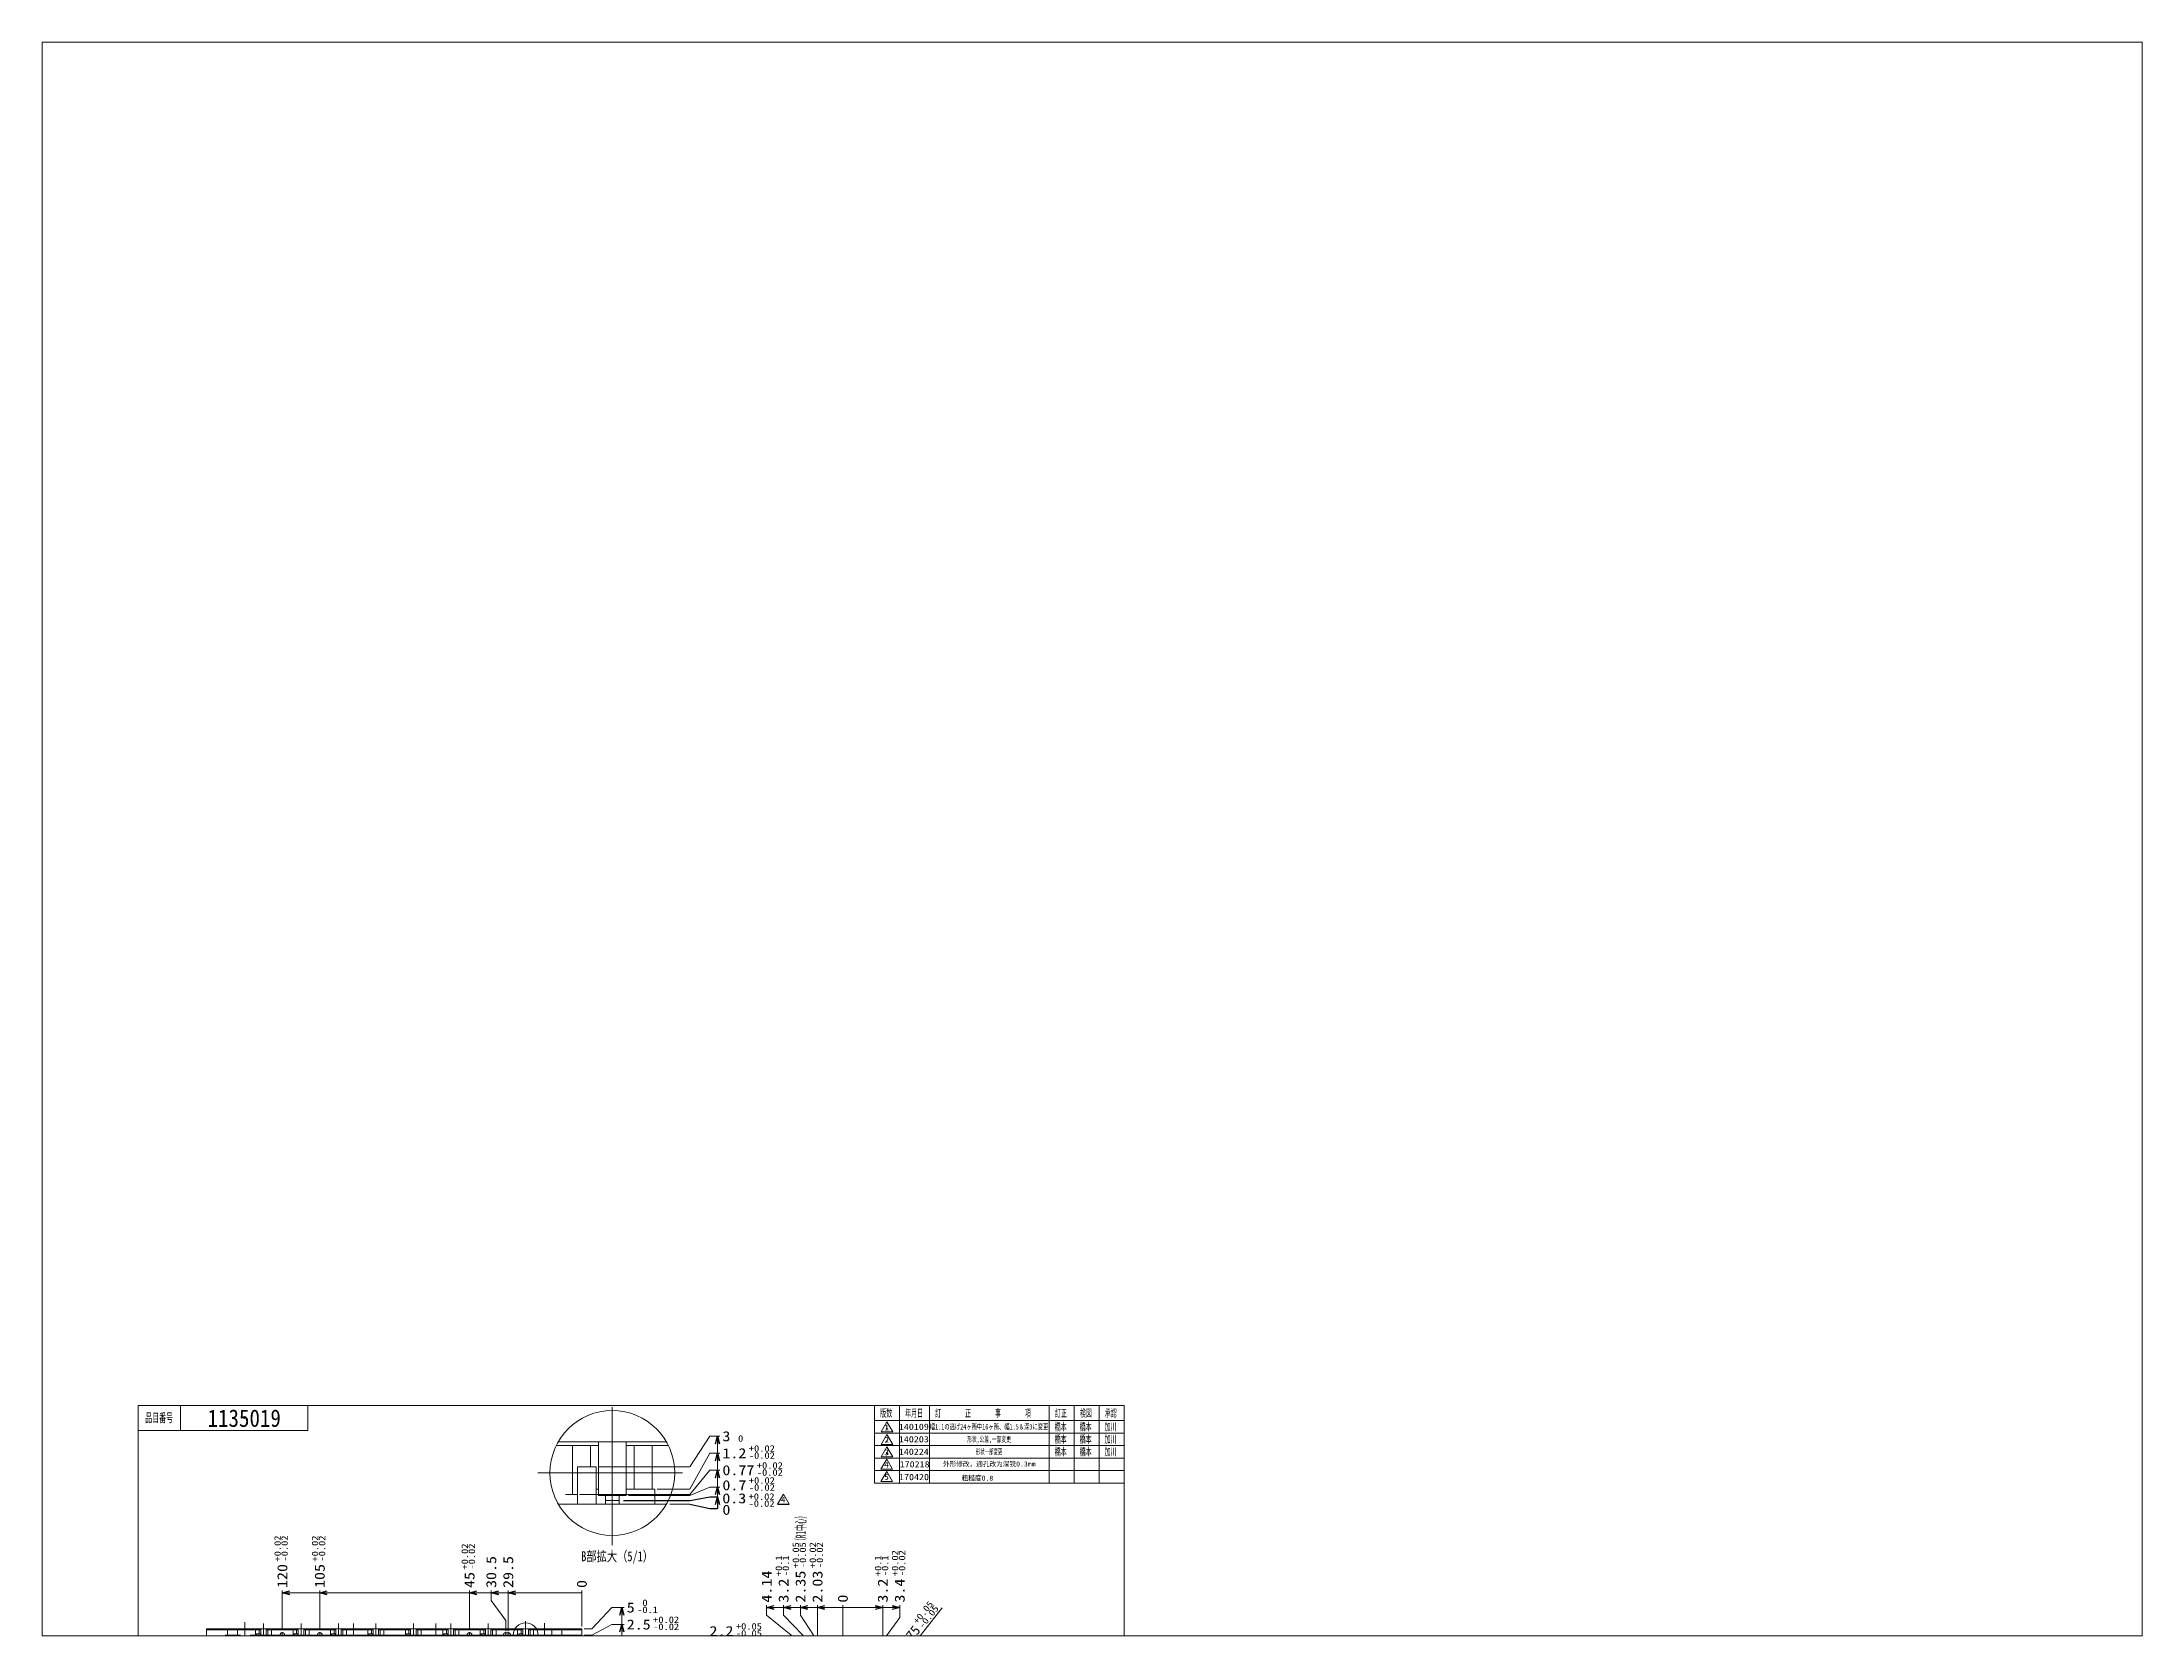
# Paper-space layout 'Layout1' of a CAD drawing. Header units: millimetres. Extents: x 26 to 231, y 20 to 176.
# The model-space entities are those that its viewports show. They can reach past a viewport. Long polylines and large blocks are cut down to what shows.
import ezdxf
from ezdxf.enums import TextEntityAlignment as Align

# ---------------------------------------------------------------- set-up
doc = ezdxf.new("R2010")
doc.units = ezdxf.units.MM
doc.header["$LTSCALE"] = 0.25
doc.header["$PDSIZE"] = 1
doc.linetypes.add('CENTER', pattern=[50.8, 31.75, -6.35, 6.35, -6.35])
doc.linetypes.add('DASHED2', pattern=[9.525, 6.35, -3.175])
for name, color, linetype in [('Layer0021', 7, 'Continuous'), ('Layer0048', 7, 'Continuous'), ('Layer0080', 7, 'Continuous'), ('Layer0208', 7, 'Continuous'), ('Layer0213', 7, 'Continuous'), ('Layer0224', 7, 'Continuous'), ('ZUWAKU', 7, 'Continuous')]:
    doc.layers.add(name, color=color, linetype=linetype)
doc.styles.add('dcStyle0', font='', dxfattribs={"width": 0.616})
doc.styles.add('dcStyle1', font='', dxfattribs={"width": 0.952381})
doc.styles.add('dcStyle2', font='', dxfattribs={"width": 0.462})
doc.styles.get('dcStyle0').set_extended_font_data('SimSun')
doc.styles.get('dcStyle1').set_extended_font_data('SimSun')
doc.styles.get('dcStyle2').set_extended_font_data('SimSun')

# ---------------------------------------------------------------- blocks, each defined once
blk = doc.blocks.new('_OPEN30')
at = {"color": 0, "linetype": 'ByBlock', "lineweight": -2}
for p, q in [((-1, 0.267949), (0, 0)), ((0, 0), (-1, -0.267949)), ((0, 0), (-1, 0))]:
    blk.add_line(p, q, dxfattribs=at)

msp = doc.modelspace()

# ---------------------------------------------------------------- linework, layer by layer
at = {"color": 0, "linetype": 'Continuous', "lineweight": 13}
for p, q in [((-118.01, -323.42), (-118.01, -307.69)), ((-103.01, -308.69), (-118.01, -308.69)), ((-103.01, -323.42), (-103.01, -307.69)), ((-43.01, -308.69), (-103.01, -308.69)), ((-43.01, -323.42), (-43.01, -307.69)), ((-34.31, -308.69), (-43.01, -308.69)), ((-34.31, -311.69), (-34.31, -307.69)), ((-27.51, -308.69), (-34.31, -308.69)), ((-27.51, -324), (-27.51, -307.69)), ((1.99, -308.69), (-27.51, -308.69)), ((1.99, -322.12), (1.99, -307.69)), ((-28.51, -319.69), (-34.31, -311.69)), ((-28.51, -324), (-28.51, -319.69)), ((5.98, -323.12), (13.98, -314.52)), ((13.98, -314.52), (18.98, -314.52)), ((17.98, -321.32), (17.98, -314.52)), ((-126.61, -323.42), (-148.37, -323.42)), ((-140.01, -323.12), (-140.01, -328.12)), ((-135.98, -323.12), (-135.98, -328.12)), ((-133.01, -323.12), (-133.01, -328.12)), ((-128.29, -327.35), (-129.65, -327.35)), ((-128.71, -323.42), (-128.71, -327.35)), ((-128.29, -325.12), (-126.79, -325.12)), ((-128.29, -325.12), (-128.29, -328.12)), ((-127.26, -323.42), (-127.26, -325.12)), ((-126.79, -328.12), (-126.79, -325.12)), ((-126.61, -326.92), (-126.79, -326.92)), ((-126.61, -323.12), (-126.61, -327.42)), ((-124.41, -327.42), (-126.61, -327.42)), ((-126.06, -327.42), (-126.06, -328.12)), ((-124.96, -327.42), (-124.96, -328.12)), ((-124.41, -323.12), (-124.41, -327.42)), ((-111.61, -323.42), (-124.41, -323.42)), ((-122.11, -326.92), (-124.41, -326.92)), ((-123.76, -323.42), (-123.76, -326.92)), ((-122.31, -323.42), (-122.31, -326.92)), ((-122.11, -326.92), (-122.11, -328.12)), ((-118.1, -325.62), (-117.92, -325.62)), ((-118.01, -325.71), (-118.01, -325.53)), ((-113.29, -327.35), (-114.65, -327.35)), ((-113.71, -323.42), (-113.71, -327.35)), ((-113.29, -325.12), (-111.79, -325.12)), ((-113.29, -325.12), (-113.29, -328.12)), ((-112.26, -323.42), (-112.26, -325.12)), ((-111.79, -328.12), (-111.79, -325.12)), ((-111.61, -326.92), (-111.79, -326.92)), ((-111.61, -323.12), (-111.61, -327.42)), ((-109.41, -327.42), (-111.61, -327.42)), ((-111.06, -327.42), (-111.06, -328.12)), ((-109.96, -327.42), (-109.96, -328.12)), ((-109.41, -323.12), (-109.41, -327.42)), ((-96.61, -323.42), (-109.41, -323.42)), ((-107.11, -326.92), (-109.41, -326.92)), ((-108.76, -323.42), (-108.76, -326.92)), ((-107.31, -323.42), (-107.31, -326.92)), ((-107.11, -326.92), (-107.11, -328.12)), ((-103.1, -325.62), (-102.92, -325.62)), ((-103.01, -325.71), (-103.01, -325.53)), ((-98.29, -327.35), (-99.65, -327.35)), ((-98.71, -323.42), (-98.71, -327.35)), ((-98.29, -325.12), (-96.79, -325.12)), ((-98.29, -325.12), (-98.29, -328.12)), ((-97.26, -323.42), (-97.26, -325.12)), ((-96.79, -328.12), (-96.79, -325.12)), ((-96.61, -326.92), (-96.79, -326.92)), ((-96.61, -323.12), (-96.61, -327.42)), ((-94.41, -327.42), (-96.61, -327.42)), ((-96.06, -327.42), (-96.06, -328.12)), ((-94.96, -327.42), (-94.96, -328.12)), ((-94.41, -323.12), (-94.41, -327.42)), ((-81.61, -323.42), (-94.41, -323.42)), ((-92.11, -326.92), (-94.41, -326.92)), ((-93.76, -323.42), (-93.76, -326.92)), ((-92.31, -323.42), (-92.31, -326.92)), ((-92.11, -326.92), (-92.11, -328.12)), ((-83.29, -327.35), (-84.65, -327.35)), ((-83.71, -323.42), (-83.71, -327.35)), ((-83.29, -325.12), (-81.79, -325.12)), ((-83.29, -325.12), (-83.29, -328.12)), ((-82.26, -323.42), (-82.26, -325.12)), ((-81.79, -328.12), (-81.79, -325.12)), ((-81.61, -326.92), (-81.79, -326.92)), ((-81.61, -323.12), (-81.61, -327.42)), ((-79.41, -327.42), (-81.61, -327.42)), ((-81.06, -327.42), (-81.06, -328.12)), ((-79.96, -327.42), (-79.96, -328.12)), ((-79.41, -323.12), (-79.41, -327.42)), ((-66.61, -323.42), (-79.41, -323.42)), ((-77.11, -326.92), (-79.41, -326.92)), ((-78.76, -323.42), (-78.76, -326.92)), ((-77.31, -323.42), (-77.31, -326.92)), ((-77.11, -326.92), (-77.11, -328.12)), ((-68.29, -327.35), (-69.65, -327.35)), ((-68.71, -323.42), (-68.71, -327.35)), ((-68.29, -325.12), (-66.79, -325.12)), ((-68.29, -325.12), (-68.29, -328.12)), ((-67.26, -323.42), (-67.26, -325.12)), ((-66.79, -328.12), (-66.79, -325.12)), ((-66.61, -326.92), (-66.79, -326.92)), ((-66.61, -323.12), (-66.61, -327.42)), ((-64.41, -327.42), (-66.61, -327.42)), ((-66.06, -327.42), (-66.06, -328.12)), ((-64.96, -327.42), (-64.96, -328.12)), ((-64.41, -323.12), (-64.41, -327.42)), ((-51.61, -323.42), (-64.41, -323.42)), ((-62.11, -326.92), (-64.41, -326.92)), ((-63.76, -323.42), (-63.76, -326.92)), ((-62.31, -323.42), (-62.31, -326.92)), ((-62.11, -326.92), (-62.11, -328.12)), ((-53.29, -327.35), (-54.65, -327.35)), ((-53.71, -323.42), (-53.71, -327.35)), ((-53.29, -325.12), (-51.79, -325.12)), ((-53.29, -325.12), (-53.29, -328.12)), ((-52.26, -323.42), (-52.26, -325.12)), ((-51.79, -328.12), (-51.79, -325.12)), ((-51.61, -326.92), (-51.79, -326.92)), ((-51.61, -323.12), (-51.61, -327.42)), ((-49.41, -327.42), (-51.61, -327.42)), ((-51.06, -327.42), (-51.06, -328.12)), ((-49.96, -327.42), (-49.96, -328.12)), ((-49.41, -323.12), (-49.41, -327.42)), ((-36.61, -323.42), (-49.41, -323.42)), ((-47.11, -326.92), (-49.41, -326.92)), ((-48.76, -323.42), (-48.76, -326.92)), ((-47.31, -323.42), (-47.31, -326.92)), ((-47.11, -326.92), (-47.11, -328.12)), ((-38.29, -327.35), (-39.65, -327.35)), ((-38.71, -323.42), (-38.71, -327.35)), ((-38.29, -325.12), (-36.79, -325.12)), ((-38.29, -325.12), (-38.29, -328.12)), ((-37.26, -323.42), (-37.26, -325.12)), ((-36.79, -328.12), (-36.79, -325.12)), ((-36.61, -326.92), (-36.79, -326.92)), ((-36.61, -323.12), (-36.61, -327.42)), ((-34.41, -327.42), (-36.61, -327.42)), ((-36.06, -327.42), (-36.06, -328.12)), ((-34.96, -327.42), (-34.96, -328.12)), ((-34.41, -323.12), (-34.41, -327.42)), ((-21.61, -323.42), (-34.41, -323.42)), ((-32.11, -326.92), (-34.41, -326.92)), ((-33.76, -323.42), (-33.76, -326.92)), ((-32.31, -323.42), (-32.31, -326.92)), ((-32.11, -326.92), (-32.11, -328.12)), ((-28.67, -325.58), (-28.49, -325.58)), ((-28.58, -325.67), (-28.58, -325.49)), ((-23.29, -327.35), (-24.65, -327.35)), ((-23.71, -323.42), (-23.71, -327.35)), ((-23.29, -325.12), (-21.79, -325.12)), ((-23.29, -325.12), (-23.29, -328.12)), ((-22.26, -323.42), (-22.26, -325.12)), ((-21.79, -328.12), (-21.79, -325.12)), ((-21.61, -326.92), (-21.79, -326.92)), ((-21.61, -323.12), (-21.61, -327.42)), ((-19.41, -327.42), (-21.61, -327.42)), ((-21.06, -327.42), (-21.06, -328.12)), ((-19.96, -327.42), (-19.96, -328.12)), ((-19.41, -323.12), (-19.41, -327.42)), ((1.99, -323.42), (-19.41, -323.42)), ((-17.11, -326.92), (-19.41, -326.92)), ((-18.76, -323.42), (-18.76, -326.92)), ((-17.31, -323.42), (-17.31, -326.92)), ((-17.11, -326.92), (-17.11, -328.12)), ((-13.01, -328.12), (-13.01, -323.42)), ((-10.01, -328.12), (-10.01, -323.42)), ((-5.98, -328.12), (-5.98, -323.42)), ((2.99, -323.12), (5.98, -323.12)), ((2.99, -325.62), (5.98, -325.62)), ((2.99, -328.12), (18.98, -328.12)), ((5.98, -325.62), (13.98, -321.32)), ((13.98, -321.32), (18.98, -321.32)), ((17.98, -328.12), (17.98, -321.32)), ((-124.82, -336.73), (-120.1, -329.03)), ((-115.67, -345.5), (-105.16, -328.99)), ((-38.09, -344.7), (-30.36, -329.16))]:
    msp.add_line(p, q, dxfattribs=at)
at = {"color": 0, "linetype": 'CENTER', "lineweight": 13}
for p, q in [((-125.51, -320.93), (-125.51, -330.37)), ((-110.51, -320.93), (-110.51, -330.37)), ((-95.51, -320.93), (-95.51, -330.37)), ((-89.51, -320.93), (-89.51, -330.37)), ((-80.51, -320.93), (-80.51, -330.37)), ((-65.51, -320.93), (-65.51, -330.37)), ((-56.51, -320.93), (-56.51, -330.37)), ((-50.51, -320.93), (-50.51, -330.63)), ((-35.51, -320.93), (-35.51, -330.63)), ((-35.51, -320.93), (-35.51, -330.63)), ((-20.51, -320.93), (-20.51, -330.63))]:
    msp.add_line(p, q, dxfattribs=at)
at = {"color": 0, "linetype": 'Continuous', "lineweight": 13}
msp.add_circle((-20.51, -325.62), 5, dxfattribs=at)
at = {"layer": 'Layer0021', "color": 0, "linetype": 'CENTER', "lineweight": 13}
for p, q in [((-134.78, -325.62), (-140.87, -325.62)), ((-133.01, -330.37), (-133.01, -320.35)), ((-119.21, -325.62), (-116.81, -325.62)), ((-118.01, -324.42), (-118.01, -326.82)), ((-104.21, -325.62), (-101.81, -325.62)), ((-103.01, -326.82), (-103.01, -324.42)), ((-44.21, -325.62), (-41.81, -325.62)), ((-43.01, -326.82), (-43.01, -324.42)), ((-26.31, -325.62), (-29.71, -325.62)), ((-28.51, -324.42), (-28.51, -326.82)), ((-27.51, -324.42), (-27.51, -326.82)), ((-20.51, -330.24), (-20.51, -320)), ((-20.51, -321.67), (-20.51, -330.24)), ((-13.01, -330.24), (-13.01, -320.83))]:
    msp.add_line(p, q, dxfattribs=at)
at = {"layer": 'Layer0021', "color": 0, "linetype": 'Continuous', "lineweight": 13}
for p, q in [((-129.65, -327.35), (-129.65, -328.12)), ((-128.86, -327.35), (-128.86, -328.12)), ((-114.65, -327.35), (-114.65, -328.12)), ((-113.86, -327.35), (-113.86, -328.12)), ((-99.65, -327.35), (-99.65, -328.12)), ((-98.86, -327.35), (-98.86, -328.12)), ((-84.65, -327.35), (-84.65, -328.12)), ((-83.86, -327.35), (-83.86, -328.12)), ((-69.65, -327.35), (-69.65, -328.12)), ((-68.86, -327.35), (-68.86, -328.12)), ((-54.65, -327.35), (-54.65, -328.12)), ((-53.86, -327.35), (-53.86, -328.12)), ((-39.65, -327.35), (-39.65, -328.12)), ((-38.86, -327.35), (-38.86, -328.12)), ((-24.65, -327.35), (-24.65, -328.12)), ((-23.86, -327.35), (-23.86, -328.12))]:
    msp.add_line(p, q, dxfattribs=at)
at = {"layer": 'Layer0021', "color": 0, "linetype": 'DASHED2', "lineweight": 18}
for p, q in [((-27.51, -324.62), (-28.51, -324.62)), ((-27.51, -326.62), (-28.51, -326.62))]:
    msp.add_line(p, q, dxfattribs=at)
at = {"layer": 'Layer0021', "color": 0, "linetype": 'Continuous', "lineweight": 18}
for centre in [(-118.01, -325.62), (-103.01, -325.62), (-43.01, -325.62)]:
    msp.add_circle(centre, 1, dxfattribs=at)
at = {"layer": 'Layer0021', "color": 0, "linetype": 'DASHED2', "lineweight": 18}
for centre, start, end in [((-28.51, -325.62), 90, 270), ((-27.51, -325.62), 270, 90)]:
    msp.add_arc(centre, 1, start, end, dxfattribs=at)
at = {"layer": 'Layer0080', "color": 0, "linetype": 'Continuous', "lineweight": 13}
for p, q in [((1.99, -323.12), (-148.37, -323.12)), ((-148.37, -323.12), (-148.37, -328.12)), ((1.99, -328.12), (-148.37, -328.12)), ((-124.96, -327.82), (-126.06, -327.82)), ((-109.96, -327.82), (-111.06, -327.82)), ((-94.96, -327.82), (-96.06, -327.82)), ((-79.96, -327.82), (-81.06, -327.82)), ((-64.96, -327.82), (-66.06, -327.82)), ((-49.96, -327.82), (-51.06, -327.82)), ((-34.96, -327.82), (-36.06, -327.82)), ((-19.96, -327.82), (-21.06, -327.82)), ((1.99, -323.12), (1.99, -328.12))]:
    msp.add_line(p, q, dxfattribs=at)
at = {"layer": 'Layer0080', "color": 0, "linetype": 'CENTER', "lineweight": 13}
msp.add_line((1.99, -325.62), (-148.37, -325.62), dxfattribs=at)
at = {"layer": 'Layer0208', "color": 0, "linetype": 'Continuous', "lineweight": 13}
for p, q in [((35.85, -248.12), (-7.45, -248.12)), ((-1.8, -249.62), (-1.8, -269.27)), ((5.46, -249.62), (5.46, -258.12)), ((8.7, -248.12), (8.7, -269.62)), ((19.7, -248.12), (19.7, -269.62)), ((22.93, -249.62), (22.93, -267.12)), ((30.2, -249.62), (30.2, -267.12)), ((45.33, -258.12), (53.33, -245.92)), ((53.33, -245.92), (57.33, -245.92)), ((56.33, -252.72), (56.33, -245.92)), ((0.3, -258.12), (7.8, -258.12)), ((7.8, -273.12), (7.8, -258.12)), ((8.8, -258.12), (45.33, -258.12)), ((45.33, -267.12), (53.33, -252.72)), ((45.33, -269.27), (53.33, -259.52)), ((53.33, -252.72), (57.33, -252.72)), ((53.33, -259.52), (57.33, -259.52)), ((56.33, -259.52), (56.33, -252.72)), ((56.33, -266.32), (56.33, -259.52)), ((8.7, -267.12), (7.8, -267.12)), ((31.2, -267.12), (19.7, -267.12)), ((31.2, -267.12), (31.2, -273.12)), ((32.2, -267.12), (45.33, -267.12)), ((45.33, -269.62), (53.33, -266.32)), ((53.33, -266.32), (57.33, -266.32)), ((56.33, -273.12), (56.33, -266.32)), ((35.85, -273.12), (-7.45, -273.12)), ((1.06, -269.27), (45.33, -269.27)), ((19.7, -269.62), (8.7, -269.62)), ((11.45, -269.62), (11.45, -273.12)), ((16.95, -271.62), (11.45, -271.62)), ((16.95, -269.62), (16.95, -273.12)), ((20.7, -269.62), (45.33, -269.62)), ((37.19, -273.12), (45.3, -273.12))]:
    msp.add_line(p, q, dxfattribs=at)
at = {"layer": 'Layer0208', "color": 0, "linetype": 'CENTER', "lineweight": 13}
msp.add_line((42.34, -260.62), (-15.64, -260.62), dxfattribs=at)
at = {"layer": 'Layer0208'}
for p, q in [((18.72, -271.62), (45.36, -271.62)), ((45.3, -273.12), (53.33, -274.84)), ((45.36, -271.62), (53.33, -270.21)), ((53.33, -270.21), (56.33, -270.21)), ((53.33, -274.84), (56.33, -274.84)), ((56.33, -273.21), (56.33, -274.84)), ((80.43, -273.09), (85.05, -273.09))]:
    msp.add_line(p, q, dxfattribs=at)
at = {"layer": 'Layer0213', "color": 0, "linetype": 'CENTER', "lineweight": 13}
msp.add_line((14.2, -289.52), (14.2, -234.22), dxfattribs=at)
at = {"layer": 'Layer0224', "color": 0, "linetype": 'Continuous', "lineweight": 13}
for p, q in [((8.7, -249.62), (-8.25, -249.62)), ((36.65, -249.62), (19.7, -249.62)), ((0.3, -258.12), (0.3, -273.12)), ((0.3, -269.27), (-4.57, -269.27)), ((76.01, -317.55), (76.01, -313.55)), ((82.81, -314.55), (76.01, -314.55)), ((85.86, -325.55), (76.01, -317.55)), ((82.81, -317.55), (82.81, -313.55)), ((89.61, -314.55), (82.81, -314.55)), ((90.56, -325.55), (82.81, -317.55)), ((89.61, -317.55), (89.61, -313.55)), ((96.41, -314.55), (89.61, -314.55)), ((94.81, -325.55), (89.61, -317.55)), ((96.41, -362.3), (96.41, -313.55)), ((106.56, -314.55), (96.41, -314.55)), ((146.42, -314.66), (101.13, -371.88)), ((106.56, -353.4), (106.56, -313.55)), ((106.56, -364.02), (106.56, -313.55)), ((106.56, -314.55), (122.56, -314.55)), ((122.56, -364.52), (122.56, -313.55)), ((122.56, -314.55), (129.36, -314.55)), ((123.56, -326.55), (129.36, -318.55)), ((129.36, -318.55), (129.36, -313.55)), ((52.15, -326.95), (101.06, -326.95)), ((85.86, -370.02), (85.86, -325.55)), ((90.56, -364.52), (90.56, -325.55)), ((94.81, -373.76), (94.81, -325.55)), ((101.06, -370.83), (101.06, -325.95)), ((101.06, -326.95), (112.06, -326.95)), ((112.06, -370.83), (112.06, -325.95)), ((117.06, -326.95), (112.06, -326.95)), ((123.56, -371.02), (123.56, -326.55))]:
    msp.add_line(p, q, dxfattribs=at)
msp.add_circle((14.2, -260.62), 25, dxfattribs=at)
at = {"layer": 'ZUWAKU', "color": 0, "linetype": 'Continuous', "lineweight": 13}
for p, q in [((-175.77, -233.67), (-175.77, -503.67)), ((219.23, -233.67), (-175.77, -233.67)), ((-158.77, -233.67), (-158.77, -243.67)), ((-107.77, -243.67), (-107.77, -233.67)), ((119.23, -254.67), (119.23, -233.67)), ((129.23, -254.67), (129.23, -233.67)), ((141.23, -254.67), (141.23, -233.67)), ((189.23, -254.67), (189.23, -233.67)), ((199.23, -254.67), (199.23, -233.67)), ((209.23, -254.67), (209.23, -233.67)), ((219.23, -233.67), (219.23, -503.67)), ((-107.77, -243.67), (-175.77, -243.67)), ((119.23, -239.67), (219.23, -239.67)), ((124.23, -240.17), (121.92, -244.17)), ((124.23, -240.17), (126.54, -244.17)), ((119.23, -244.67), (219.23, -244.67)), ((119.23, -249.67), (219.23, -249.67)), ((121.92, -244.17), (126.54, -244.17)), ((124.23, -245.17), (121.92, -249.17)), ((121.92, -249.17), (126.54, -249.17)), ((124.23, -250.17), (121.92, -254.17)), ((124.23, -245.17), (126.54, -249.17)), ((124.23, -250.17), (126.54, -254.17)), ((119.23, -254.67), (219.23, -254.67)), ((119.23, -259.67), (119.23, -254.67)), ((119.23, -259.67), (219.23, -259.67)), ((119.23, -264.67), (119.23, -259.67)), ((124.14, -255.07), (121.83, -259.07)), ((121.83, -259.07), (126.45, -259.07)), ((124.15, -260.02), (121.84, -264.02)), ((121.92, -254.17), (126.54, -254.17)), ((124.14, -255.07), (126.45, -259.07)), ((124.15, -260.02), (126.46, -264.02)), ((129.23, -259.67), (129.23, -254.67)), ((129.23, -264.67), (129.23, -259.67)), ((141.23, -259.67), (141.23, -254.67)), ((141.23, -264.67), (141.23, -259.67)), ((189.23, -259.67), (189.23, -254.67)), ((189.23, -264.67), (189.23, -259.67)), ((199.23, -259.67), (199.23, -254.67)), ((199.23, -264.67), (199.23, -259.67)), ((209.23, -259.67), (209.23, -254.67)), ((209.23, -264.67), (209.23, -259.67)), ((82.74, -269.09), (80.43, -273.09)), ((82.74, -269.09), (85.05, -273.09)), ((119.23, -264.67), (219.23, -264.67)), ((121.84, -264.02), (126.46, -264.02))]:
    msp.add_line(p, q, dxfattribs=at)
at = {"layer": 'ZUWAKU', "color": 0, "linetype": 'Continuous'}
for p in [(-133.27, -238.67), (-133.27, -238.67), (124.16, -242.88), (124.16, -247.88), (124.16, -252.88)]:
    msp.add_point(p, dxfattribs=at)

# ---------------------------------------------------------------- block references
at = {"color": 0, "xscale": 3.000002787824364, "yscale": 2.999989273978464}
for p, rotation in [((-118.01, -308.69), 180), ((-103.01, -308.69), 180), ((-43.01, -308.69), 180), ((-34.31, -308.69), 180), ((-27.51, -308.69), 180), ((17.98, -314.52), 90), ((17.98, -321.32), 90)]:
    msp.add_blockref('_OPEN30', p, dxfattribs=dict(at, rotation=rotation))
at = {"color": 0, "linetype": 'Continuous', "lineweight": 13, "xscale": 3.000001882570243, "yscale": 3.000001882570243, "zscale": 3.000001882570243}
for p, rotation in [((-118.53, -326.47), 58.47693795428629), ((-103.55, -326.46), 57.50475184669802), ((-29.02, -326.47), 63.55166634532922)]:
    msp.add_blockref('_OPEN30', p, dxfattribs=dict(at, rotation=rotation))
at = {"layer": 'Layer0208', "color": 0, "xscale": 3.000002787824364, "yscale": 2.999989273978464, "rotation": 90}
for p in [(56.33, -245.92), (56.33, -252.72), (56.33, -259.52), (56.33, -266.32), (56.33, -270.21)]:
    msp.add_blockref('_OPEN30', p, dxfattribs=at)
at = {"layer": 'Layer0224', "color": 0, "xscale": 3.000002787824364, "yscale": 2.999989273978464, "rotation": 180}
for p in [(76.01, -314.55), (82.81, -314.55), (89.61, -314.55), (96.41, -314.55), (112.06, -326.95)]:
    msp.add_blockref('_OPEN30', p, dxfattribs=at)
at = {"layer": 'Layer0224', "color": 0, "xscale": 3.000002787824364, "yscale": 2.999989273978464}
for p in [(122.56, -314.55), (129.36, -314.55), (101.06, -326.95)]:
    msp.add_blockref('_OPEN30', p, dxfattribs=at)

# ---------------------------------------------------------------- texts
at = {"color": 0, "style": 'dcStyle1'}
for s, height, width, p, p2 in [('1', 2.33, 1.125, (123.23, -243.55), (125.1, -243.55)), ('3', 2.33, 1.125, (123.23, -253.55), (125.1, -253.55)), ('2', 2.33, 1.125, (123.23, -248.55), (125.1, -248.55)), ('4', 2.33, 1.125, (123.14, -258.44), (125.01, -258.44)), ('5', 2.33, 1.125, (123.15, -263.39), (125.01, -263.39)), ('4', 2.33, 1.125, (81.74, -272.47), (83.61, -272.47)), ('B部拡大（5/1）', 4, 0.723214, (1.74, -295.98), (30.54, -295.98)), ('5', 4, 1.125, (19.98, -316.52), (23.18, -316.52)), ('2.5', 4, 1.125, (19.98, -323.32), (29.58, -323.32)), ('-0.1', 2.6, 1.125, (24.18, -316.72), (32.5, -316.72)), (' 0', 2.6, 1.125, (24.18, -313.92), (28.34, -313.92)), ('+0.02', 2.6, 1.125, (30.58, -320.72), (40.98, -320.72)), ('0', 4, 1.125, (19.98, -330.12), (23.18, -330.12)), ('-0.02', 2.6, 1.125, (30.58, -323.52), (40.98, -323.52)), ('1.6', 3, 1.125, (-161.89, -332.73), (-154.69, -332.73))]:
    msp.add_text(s, height=height, dxfattribs=dict(at, width=width)).set_placement(p, p2, align=Align.FIT)
at = {"color": 0, "style": 'dcStyle1', "width": 1.125}
for s, height, p, p2 in [('+0.02', 2.6, (-118.61, -296.09), (-118.61, -285.69)), ('-0.02', 2.6, (-115.81, -296.09), (-115.81, -285.69)), ('+0.02', 2.6, (-103.61, -296.09), (-103.61, -285.69)), ('-0.02', 2.6, (-100.81, -296.09), (-100.81, -285.69)), ('+0.02', 2.6, (-43.61, -299.29), (-43.61, -288.89)), ('-0.02', 2.6, (-40.81, -299.29), (-40.81, -288.89)), ('30.5', 4, (-32.31, -306.69), (-32.31, -293.89)), ('29.5', 4, (-25.51, -306.69), (-25.51, -293.89)), ('120', 4, (-116.01, -306.69), (-116.01, -297.09)), ('105', 4, (-101.01, -306.69), (-101.01, -297.09)), ('45', 4, (-41.01, -306.69), (-41.01, -300.29)), ('0', 4, (3.99, -306.69), (3.99, -303.49))]:
    msp.add_text(s, height=height, rotation=90, dxfattribs=at).set_placement(p, p2, align=Align.FIT)
at = {"color": 0, "linetype": 'Continuous', "lineweight": 13, "insert": (-149.9, -335.73), "char_height": 4, "attachment_point": 8, "style": 'dcStyle1'}
msp.add_mtext('φ2{}{ E8 \\H0.65x;\\S+0.028^ +0.014;}', dxfattribs=at)
at = {"layer": 'Layer0048', "color": 0, "style": 'dcStyle1'}
for s, height, width, p, p2 in [('140109', 2.5, 1.125, (129.02, -243.38), (141.02, -243.38)), ('幅1.1の逃げ24ヶ所中16ヶ所、幅1.5＆深3に変更', 2.2, 0.706395, (141.4, -243.23), (188.92, -243.23)), ('橋本', 3, 0.5625, (191.45, -243.63), (196.25, -243.63)), ('橋本', 3, 0.5625, (201.45, -243.63), (206.25, -243.63)), ('加川', 3, 0.5625, (211.45, -243.63), (216.25, -243.63)), ('140203', 2.5, 1.125, (129.02, -248.38), (141.02, -248.38)), ('140224', 2.5, 1.125, (129.02, -253.38), (141.02, -253.38)), ('形状,公差,一部変更', 2.2, 0.625, (156.36, -248.23), (173.96, -248.23)), ('形状一部変更', 2.2, 0.5625, (159.88, -253.23), (170.44, -253.23)), ('橋本', 3, 0.5625, (191.45, -248.63), (196.25, -248.63)), ('橋本', 3, 0.5625, (191.45, -253.63), (196.25, -253.63)), ('橋本', 3, 0.5625, (201.45, -248.63), (206.25, -248.63)), ('橋本', 3, 0.5625, (201.45, -253.63), (206.25, -253.63)), ('加川', 3, 0.5625, (211.45, -248.63), (216.25, -248.63)), ('加川', 3, 0.5625, (211.45, -253.63), (216.25, -253.63)), ('170218', 2.5, 1.125, (129.34, -258.41), (141.34, -258.41)), ('170420', 2.5, 1.125, (129.09, -263.51), (141.09, -263.51))]:
    msp.add_text(s, height=height, dxfattribs=dict(at, width=width)).set_placement(p, p2, align=Align.FIT)
at = {"layer": 'Layer0208', "color": 0, "style": 'dcStyle1', "width": 1.125}
for s, height, p, p2 in [('3', 4, (58.33, -247.92), (61.53, -247.92)), ('1.2', 4, (58.33, -254.72), (67.93, -254.72)), (' 0', 2.6, (62.53, -248.12), (66.69, -248.12)), ('+0.02', 2.6, (68.93, -252.12), (79.33, -252.12)), ('-0.02', 2.6, (68.93, -254.92), (79.33, -254.92)), ('0.77', 4, (58.33, -261.52), (71.13, -261.52)), ('+0.02', 2.6, (72.13, -258.92), (82.53, -258.92)), ('-0.02', 2.6, (72.13, -261.72), (82.53, -261.72)), ('0.3', 4, (58.27, -272.79), (67.87, -272.79)), ('0.7', 4, (58.33, -267.53), (67.93, -267.53)), ('+0.02', 2.6, (68.82, -271.38), (79.22, -271.38)), ('+0.02', 2.6, (68.93, -264.93), (79.33, -264.93)), ('-0.02', 2.6, (68.93, -267.73), (79.33, -267.73)), ('0', 4, (58.33, -277.38), (61.53, -277.38)), ('-0.02', 2.6, (68.82, -274.18), (79.22, -274.18))]:
    msp.add_text(s, height=height, dxfattribs=at).set_placement(p, p2, align=Align.FIT)
at = {"layer": 'Layer0208', "char_height": 2, "width": 48, "attachment_point": 5, "style": 'dcStyle1'}
for s, insert in [('外形修改，通孔改为深铣0.3mm', (165.23, -257.17)), ('粗糙度0.8', (160.51, -262.8))]:
    msp.add_mtext(s, dxfattribs=dict(at, insert=insert))
at = {"layer": 'Layer0224', "color": 0, "style": 'dcStyle1'}
for s, height, rotation, width, p, p2 in [('（R1中心）', 4, 90, 0.450658, (91.67, -289.24), (91.67, -276.42)), ('+0.1', 2.6, 90, 1.125, (82.21, -301.95), (82.21, -293.63)), ('-0.1', 2.6, 90, 1.125, (85.01, -301.95), (85.01, -293.63)), ('+0.05', 2.6, 90, 1.125, (89.01, -298.75), (89.01, -288.35)), ('-0.05', 2.6, 90, 1.125, (91.81, -298.75), (91.81, -288.35)), ('+0.02', 2.6, 90, 1.125, (95.81, -298.75), (95.81, -288.35)), ('-0.02', 2.6, 90, 1.125, (98.61, -298.75), (98.61, -288.35)), ('+0.1', 2.6, 90, 1.125, (121.96, -301.95), (121.96, -293.63)), ('-0.1', 2.6, 90, 1.125, (124.76, -301.95), (124.76, -293.63)), ('+0.02', 2.6, 90, 1.125, (128.76, -301.95), (128.76, -291.55)), ('-0.02', 2.6, 90, 1.125, (131.56, -301.95), (131.56, -291.55)), ('4.14', 4, 90, 1.125, (78.01, -312.55), (78.01, -299.75)), ('2.35', 4, 90, 1.125, (91.61, -312.55), (91.61, -299.75)), ('2.03', 4, 90, 1.125, (98.41, -312.55), (98.41, -299.75)), ('3.2', 4, 90, 1.125, (84.81, -312.55), (84.81, -302.95)), ('0', 4, 90, 1.125, (108.56, -312.55), (108.56, -309.35)), ('0', 4, 90, 1.125, (108.56, -312.55), (108.56, -309.35)), ('3.2', 4, 90, 1.125, (124.56, -312.55), (124.56, -302.95)), ('3.4', 4, 90, 1.125, (131.36, -312.55), (131.36, -302.95)), ('+0.05', 2.6, 51.63915, 1.125, (136.53, -321.36), (142.98, -313.21)), ('-0.05', 2.6, 51.63915, 1.125, (138.72, -323.1), (145.18, -314.95)), ('Ｒ1.75', 4, 51.63915, 0.9375, (128.01, -336.31), (137.94, -323.76))]:
    msp.add_text(s, height=height, rotation=rotation, dxfattribs=dict(at, width=width)).set_placement(p, p2, align=Align.FIT)
at = {"layer": 'Layer0224', "color": 0, "style": 'dcStyle1', "width": 1.125}
for s, height, p, p2 in [('2.2', 4, (53.15, -325.95), (62.75, -325.95)), ('+0.05', 2.6, (63.75, -323.35), (74.15, -323.35)), ('-0.05', 2.6, (63.75, -326.15), (74.15, -326.15))]:
    msp.add_text(s, height=height, dxfattribs=at).set_placement(p, p2, align=Align.FIT)
at = {"layer": 'ZUWAKU', "color": 0}
for s, height, style, width, p, p2 in [('1135019', 7, 'dcStyle2', 0.84375, (-147.97, -242.17), (-118.57, -242.17)), ('版数', 3, 'dcStyle0', 0.5625, (121.53, -238.17), (126.33, -238.17)), ('年月日', 3, 'dcStyle0', 0.5625, (131.53, -238.17), (138.73, -238.17)), ('訂\u3000\u3000\u3000\u3000正\u3000\u3000\u3000\u3000事\u3000\u3000\u3000\u3000項', 3, 'dcStyle0', 0.5625, (143.53, -238.17), (181.93, -238.17)), ('訂正', 3, 'dcStyle0', 0.5625, (191.53, -238.17), (196.33, -238.17)), ('検図', 3, 'dcStyle0', 0.5625, (201.53, -238.17), (206.33, -238.17)), ('承認', 3, 'dcStyle0', 0.5625, (211.53, -238.17), (216.33, -238.17)), ('品目番号', 3.5, 'dcStyle1', 0.5625, (-172.97, -240.31), (-161.77, -240.31))]:
    msp.add_text(s, height=height, dxfattribs=dict(at, style=style, width=width)).set_placement(p, p2, align=Align.FIT)

psp = doc.layouts.get("Layout1")

# ---------------------------------------------------------------- viewports
at = {"layer": '0'}
psp.add_viewport(center=(128.5, 97.5), size=(205.6, 156), view_center_point=(206.4, -6.72), view_height=638.3987, dxfattribs=at)

doc.saveas('drawing.dxf')
